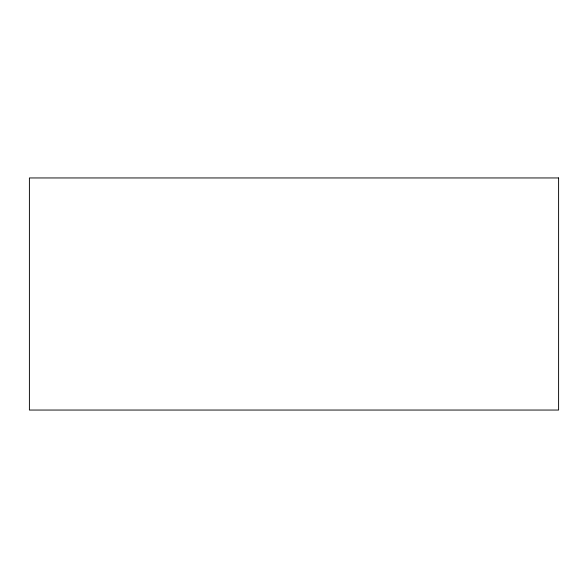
<?xml version="1.0" encoding="UTF-8"?>
<svg xmlns="http://www.w3.org/2000/svg" width="588" height="588" viewBox="0 0 588 588"><rect width="100%" height="100%" fill="white"/><g stroke="black" fill="none" stroke-linecap="round" stroke-linejoin="round"><path stroke-width="0.88" d="M558.6 177.951L29.4 177.951L29.4 410.049L558.6 410.049L558.6 177.951"/></g></svg>
